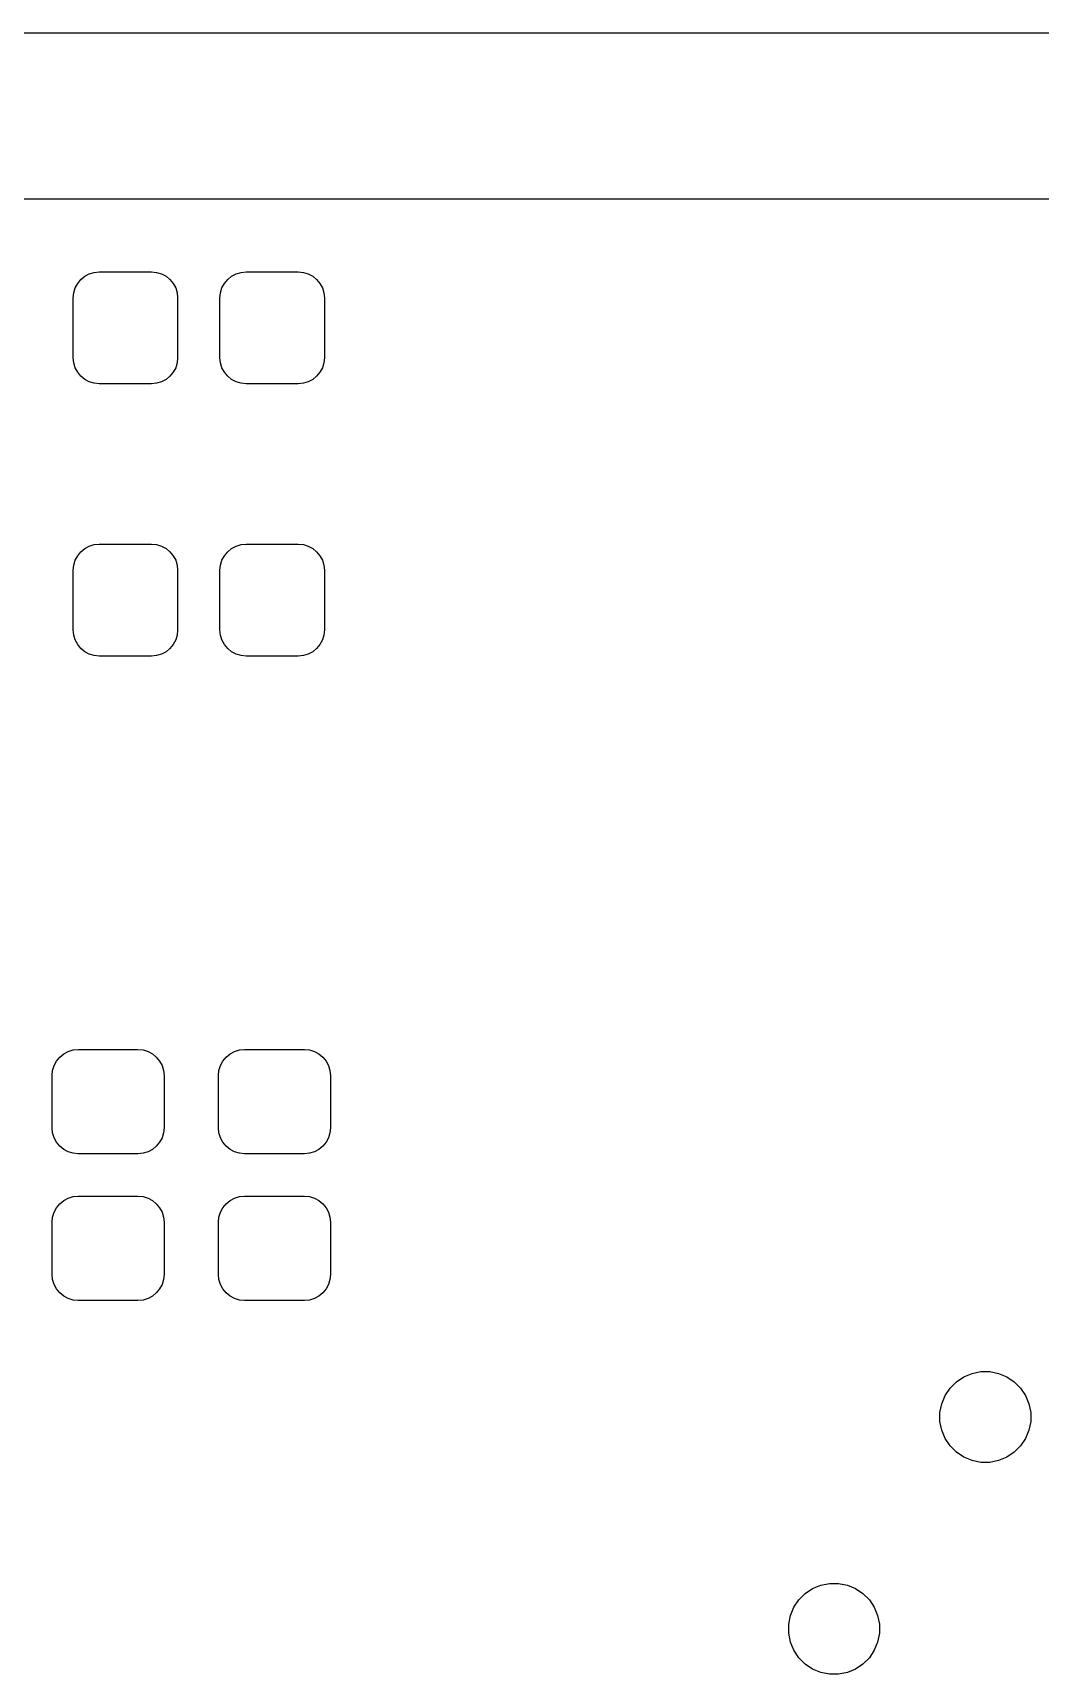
# Model space of a CAD drawing. Extents: x 112.9 to 189.1, y -124 to -78.
# Drawn here: x 160.7 to 167.36, y -92.8 to -81.95 of the extents above; entities that cross this region are included whole.
import ezdxf

# ---------------------------------------------------------------- set-up
doc = ezdxf.new("R2010")
doc.units = 0
doc.layers.add('BLACK', color=7, linetype='CONTINUOUS')

msp = doc.modelspace()

# ---------------------------------------------------------------- linework, layer by layer
at = {"layer": 'BLACK', "linetype": 'CONTINUOUS'}
for p, q in [((125.021, -81.95), (176.979, -81.95)), ((177, -83.05), (125, -83.05)), ((161.047, -83.5591), (161.076, -83.5431)), ((161.076, -83.5431), (161.109, -83.5333)), ((161.109, -83.5333), (161.142, -83.53)), ((161.142, -83.53), (161.487, -83.53)), ((161.487, -83.53), (161.521, -83.5333)), ((161.521, -83.5333), (161.554, -83.5431)), ((161.554, -83.5431), (161.583, -83.5591)), ((162.017, -83.5591), (162.046, -83.5431)), ((162.046, -83.5431), (162.079, -83.5333)), ((162.079, -83.5333), (162.112, -83.53)), ((162.112, -83.53), (162.457, -83.53)), ((162.457, -83.53), (162.491, -83.5333)), ((162.491, -83.5333), (162.524, -83.5431)), ((162.524, -83.5431), (162.553, -83.5591)), ((160.973, -83.6688), (160.983, -83.6365)), ((160.983, -83.6365), (160.999, -83.6067)), ((160.999, -83.6067), (161.021, -83.5805)), ((161.021, -83.5805), (161.047, -83.5591)), ((161.583, -83.5591), (161.609, -83.5805)), ((161.609, -83.5805), (161.631, -83.6067)), ((161.631, -83.6067), (161.647, -83.6365)), ((161.647, -83.6365), (161.657, -83.6688)), ((161.943, -83.6688), (161.953, -83.6365)), ((161.953, -83.6365), (161.969, -83.6067)), ((161.969, -83.6067), (161.991, -83.5805)), ((161.991, -83.5805), (162.017, -83.5591)), ((162.553, -83.5591), (162.579, -83.5805)), ((162.579, -83.5805), (162.601, -83.6067)), ((162.601, -83.6067), (162.617, -83.6365)), ((162.617, -83.6365), (162.627, -83.6688)), ((160.97, -83.7025), (160.973, -83.6688)), ((160.97, -84.0975), (160.97, -83.7025)), ((161.657, -83.6688), (161.66, -83.7025)), ((161.66, -83.7025), (161.66, -84.0975)), ((161.94, -83.7025), (161.943, -83.6688)), ((161.94, -84.0975), (161.94, -83.7025)), ((162.627, -83.6688), (162.63, -83.7025)), ((162.63, -83.7025), (162.63, -84.0975)), ((160.973, -84.1312), (160.97, -84.0975)), ((160.983, -84.1635), (160.973, -84.1312)), ((160.999, -84.1933), (160.983, -84.1635)), ((161.021, -84.2195), (160.999, -84.1933)), ((161.631, -84.1933), (161.609, -84.2195)), ((161.647, -84.1635), (161.631, -84.1933)), ((161.657, -84.1312), (161.647, -84.1635)), ((161.66, -84.0975), (161.657, -84.1312)), ((161.943, -84.1312), (161.94, -84.0975)), ((161.953, -84.1635), (161.943, -84.1312)), ((161.969, -84.1933), (161.953, -84.1635)), ((161.991, -84.2195), (161.969, -84.1933)), ((162.601, -84.1933), (162.579, -84.2195)), ((162.617, -84.1635), (162.601, -84.1933)), ((162.627, -84.1312), (162.617, -84.1635)), ((162.63, -84.0975), (162.627, -84.1312)), ((161.047, -84.2409), (161.021, -84.2195)), ((161.076, -84.2569), (161.047, -84.2409)), ((161.109, -84.2667), (161.076, -84.2569)), ((161.142, -84.27), (161.109, -84.2667)), ((161.487, -84.27), (161.142, -84.27)), ((161.521, -84.2667), (161.487, -84.27)), ((161.554, -84.2569), (161.521, -84.2667)), ((161.583, -84.2409), (161.554, -84.2569)), ((161.609, -84.2195), (161.583, -84.2409)), ((162.017, -84.2409), (161.991, -84.2195)), ((162.046, -84.2569), (162.017, -84.2409)), ((162.079, -84.2667), (162.046, -84.2569)), ((162.112, -84.27), (162.079, -84.2667)), ((162.457, -84.27), (162.112, -84.27)), ((162.491, -84.2667), (162.457, -84.27)), ((162.524, -84.2569), (162.491, -84.2667)), ((162.553, -84.2409), (162.524, -84.2569)), ((162.579, -84.2195), (162.553, -84.2409)), ((160.999, -85.4067), (161.021, -85.3805)), ((161.021, -85.3805), (161.047, -85.3591)), ((161.047, -85.3591), (161.076, -85.3431)), ((161.076, -85.3431), (161.109, -85.3333)), ((161.109, -85.3333), (161.142, -85.33)), ((161.142, -85.33), (161.487, -85.33)), ((161.487, -85.33), (161.521, -85.3333)), ((161.521, -85.3333), (161.554, -85.3431)), ((161.554, -85.3431), (161.583, -85.3591)), ((161.583, -85.3591), (161.609, -85.3805)), ((161.609, -85.3805), (161.631, -85.4067)), ((161.969, -85.4067), (161.991, -85.3805)), ((161.991, -85.3805), (162.017, -85.3591)), ((162.017, -85.3591), (162.046, -85.3431)), ((162.046, -85.3431), (162.079, -85.3333)), ((162.079, -85.3333), (162.112, -85.33)), ((162.112, -85.33), (162.457, -85.33)), ((162.457, -85.33), (162.491, -85.3333)), ((162.491, -85.3333), (162.524, -85.3431)), ((162.524, -85.3431), (162.553, -85.3591)), ((162.553, -85.3591), (162.579, -85.3805)), ((162.579, -85.3805), (162.601, -85.4067)), ((160.97, -85.5025), (160.973, -85.4688)), ((160.973, -85.4688), (160.983, -85.4365)), ((160.983, -85.4365), (160.999, -85.4067)), ((161.631, -85.4067), (161.647, -85.4365)), ((161.647, -85.4365), (161.657, -85.4688)), ((161.657, -85.4688), (161.66, -85.5025)), ((161.94, -85.5025), (161.943, -85.4688)), ((161.943, -85.4688), (161.953, -85.4365)), ((161.953, -85.4365), (161.969, -85.4067)), ((162.601, -85.4067), (162.617, -85.4365)), ((162.617, -85.4365), (162.627, -85.4688)), ((162.627, -85.4688), (162.63, -85.5025)), ((160.97, -85.8975), (160.97, -85.5025)), ((161.66, -85.5025), (161.66, -85.8975)), ((161.94, -85.8975), (161.94, -85.5025)), ((162.63, -85.5025), (162.63, -85.8975)), ((160.973, -85.9312), (160.97, -85.8975)), ((160.983, -85.9635), (160.973, -85.9312)), ((161.657, -85.9312), (161.647, -85.9635)), ((161.66, -85.8975), (161.657, -85.9312)), ((161.943, -85.9312), (161.94, -85.8975)), ((161.953, -85.9635), (161.943, -85.9312)), ((162.627, -85.9312), (162.617, -85.9635)), ((162.63, -85.8975), (162.627, -85.9312)), ((160.999, -85.9933), (160.983, -85.9635)), ((161.021, -86.0195), (160.999, -85.9933)), ((161.047, -86.0409), (161.021, -86.0195)), ((161.609, -86.0195), (161.583, -86.0409)), ((161.631, -85.9933), (161.609, -86.0195)), ((161.647, -85.9635), (161.631, -85.9933)), ((161.969, -85.9933), (161.953, -85.9635)), ((161.991, -86.0195), (161.969, -85.9933)), ((162.017, -86.0409), (161.991, -86.0195)), ((162.579, -86.0195), (162.553, -86.0409)), ((162.601, -85.9933), (162.579, -86.0195)), ((162.617, -85.9635), (162.601, -85.9933)), ((161.076, -86.0569), (161.047, -86.0409)), ((161.109, -86.0667), (161.076, -86.0569)), ((161.142, -86.07), (161.109, -86.0667)), ((161.487, -86.07), (161.142, -86.07)), ((161.521, -86.0667), (161.487, -86.07)), ((161.554, -86.0569), (161.521, -86.0667)), ((161.583, -86.0409), (161.554, -86.0569)), ((162.046, -86.0569), (162.017, -86.0409)), ((162.079, -86.0667), (162.046, -86.0569)), ((162.112, -86.07), (162.079, -86.0667)), ((162.457, -86.07), (162.112, -86.07)), ((162.491, -86.0667), (162.457, -86.07)), ((162.524, -86.0569), (162.491, -86.0667)), ((162.553, -86.0409), (162.524, -86.0569)), ((160.843, -88.7765), (160.859, -88.7467)), ((160.859, -88.7467), (160.881, -88.7205)), ((160.881, -88.7205), (160.907, -88.6991)), ((160.907, -88.6991), (160.936, -88.6831)), ((160.936, -88.6831), (160.969, -88.6733)), ((160.969, -88.6733), (161.002, -88.67)), ((161.002, -88.67), (161.397, -88.67)), ((161.397, -88.67), (161.431, -88.6733)), ((161.431, -88.6733), (161.464, -88.6831)), ((161.464, -88.6831), (161.493, -88.6991)), ((161.493, -88.6991), (161.519, -88.7205)), ((161.519, -88.7205), (161.541, -88.7467)), ((161.541, -88.7467), (161.557, -88.7765)), ((161.943, -88.7765), (161.959, -88.7467)), ((161.959, -88.7467), (161.981, -88.7205)), ((161.981, -88.7205), (162.007, -88.6991)), ((162.007, -88.6991), (162.036, -88.6831)), ((162.036, -88.6831), (162.069, -88.6733)), ((162.069, -88.6733), (162.102, -88.67)), ((162.102, -88.67), (162.498, -88.67)), ((162.498, -88.67), (162.531, -88.6733)), ((162.531, -88.6733), (162.564, -88.6831)), ((162.564, -88.6831), (162.593, -88.6991)), ((162.593, -88.6991), (162.619, -88.7205)), ((162.619, -88.7205), (162.641, -88.7467)), ((162.641, -88.7467), (162.657, -88.7765)), ((160.83, -88.8425), (160.833, -88.8088)), ((160.83, -89.1875), (160.83, -88.8425)), ((160.833, -88.8088), (160.843, -88.7765)), ((161.557, -88.7765), (161.567, -88.8088)), ((161.567, -88.8088), (161.57, -88.8425)), ((161.57, -88.8425), (161.57, -89.1875)), ((161.93, -88.8425), (161.933, -88.8088)), ((161.93, -89.1875), (161.93, -88.8425)), ((161.933, -88.8088), (161.943, -88.7765)), ((162.657, -88.7765), (162.667, -88.8088)), ((162.667, -88.8088), (162.67, -88.8425)), ((162.67, -88.8425), (162.67, -89.1875)), ((160.833, -89.2212), (160.83, -89.1875)), ((160.843, -89.2535), (160.833, -89.2212)), ((160.859, -89.2833), (160.843, -89.2535)), ((160.881, -89.3095), (160.859, -89.2833)), ((161.541, -89.2833), (161.519, -89.3095)), ((161.557, -89.2535), (161.541, -89.2833)), ((161.567, -89.2212), (161.557, -89.2535)), ((161.57, -89.1875), (161.567, -89.2212)), ((161.933, -89.2212), (161.93, -89.1875)), ((161.943, -89.2535), (161.933, -89.2212)), ((161.959, -89.2833), (161.943, -89.2535)), ((161.981, -89.3095), (161.959, -89.2833)), ((162.641, -89.2833), (162.619, -89.3095)), ((162.657, -89.2535), (162.641, -89.2833)), ((162.667, -89.2212), (162.657, -89.2535)), ((162.67, -89.1875), (162.667, -89.2212)), ((160.907, -89.3309), (160.881, -89.3095)), ((160.936, -89.3469), (160.907, -89.3309)), ((160.969, -89.3567), (160.936, -89.3469)), ((161.002, -89.36), (160.969, -89.3567)), ((161.397, -89.36), (161.002, -89.36)), ((161.431, -89.3567), (161.397, -89.36)), ((161.464, -89.3469), (161.431, -89.3567)), ((161.493, -89.3309), (161.464, -89.3469)), ((161.519, -89.3095), (161.493, -89.3309)), ((162.007, -89.3309), (161.981, -89.3095)), ((162.036, -89.3469), (162.007, -89.3309)), ((162.069, -89.3567), (162.036, -89.3469)), ((162.102, -89.36), (162.069, -89.3567)), ((162.498, -89.36), (162.102, -89.36)), ((162.531, -89.3567), (162.498, -89.36)), ((162.564, -89.3469), (162.531, -89.3567)), ((162.593, -89.3309), (162.564, -89.3469)), ((162.619, -89.3095), (162.593, -89.3309)), ((160.843, -89.7465), (160.859, -89.7167)), ((160.859, -89.7167), (160.881, -89.6905)), ((160.881, -89.6905), (160.907, -89.6691)), ((160.907, -89.6691), (160.936, -89.6531)), ((160.936, -89.6531), (160.969, -89.6433)), ((160.969, -89.6433), (161.002, -89.64)), ((161.002, -89.64), (161.397, -89.64)), ((161.397, -89.64), (161.431, -89.6433)), ((161.431, -89.6433), (161.464, -89.6531)), ((161.464, -89.6531), (161.493, -89.6691)), ((161.493, -89.6691), (161.519, -89.6905)), ((161.519, -89.6905), (161.541, -89.7167)), ((161.541, -89.7167), (161.557, -89.7465)), ((161.943, -89.7465), (161.959, -89.7167)), ((161.959, -89.7167), (161.981, -89.6905)), ((161.981, -89.6905), (162.007, -89.6691)), ((162.007, -89.6691), (162.036, -89.6531)), ((162.036, -89.6531), (162.069, -89.6433)), ((162.069, -89.6433), (162.102, -89.64)), ((162.102, -89.64), (162.498, -89.64)), ((162.498, -89.64), (162.531, -89.6433)), ((162.531, -89.6433), (162.564, -89.6531)), ((162.564, -89.6531), (162.593, -89.6691)), ((162.593, -89.6691), (162.619, -89.6905)), ((162.619, -89.6905), (162.641, -89.7167)), ((162.641, -89.7167), (162.657, -89.7465)), ((160.83, -89.8125), (160.833, -89.7788)), ((160.83, -90.1575), (160.83, -89.8125)), ((160.833, -89.7788), (160.843, -89.7465)), ((161.557, -89.7465), (161.567, -89.7788)), ((161.567, -89.7788), (161.57, -89.8125)), ((161.57, -89.8125), (161.57, -90.1575)), ((161.93, -89.8125), (161.933, -89.7788)), ((161.93, -90.1575), (161.93, -89.8125)), ((161.933, -89.7788), (161.943, -89.7465)), ((162.657, -89.7465), (162.667, -89.7788)), ((162.667, -89.7788), (162.67, -89.8125)), ((162.67, -89.8125), (162.67, -90.1575)), ((160.833, -90.1912), (160.83, -90.1575)), ((161.57, -90.1575), (161.567, -90.1912)), ((161.933, -90.1912), (161.93, -90.1575)), ((162.67, -90.1575), (162.667, -90.1912)), ((160.843, -90.2235), (160.833, -90.1912)), ((160.859, -90.2533), (160.843, -90.2235)), ((160.881, -90.2795), (160.859, -90.2533)), ((161.541, -90.2533), (161.519, -90.2795)), ((161.557, -90.2235), (161.541, -90.2533)), ((161.567, -90.1912), (161.557, -90.2235)), ((161.943, -90.2235), (161.933, -90.1912)), ((161.959, -90.2533), (161.943, -90.2235)), ((161.981, -90.2795), (161.959, -90.2533)), ((162.641, -90.2533), (162.619, -90.2795)), ((162.657, -90.2235), (162.641, -90.2533)), ((162.667, -90.1912), (162.657, -90.2235)), ((160.907, -90.3009), (160.881, -90.2795)), ((160.936, -90.3169), (160.907, -90.3009)), ((160.969, -90.3267), (160.936, -90.3169)), ((161.002, -90.33), (160.969, -90.3267)), ((161.397, -90.33), (161.002, -90.33)), ((161.431, -90.3267), (161.397, -90.33)), ((161.464, -90.3169), (161.431, -90.3267)), ((161.493, -90.3009), (161.464, -90.3169)), ((161.519, -90.2795), (161.493, -90.3009)), ((162.007, -90.3009), (161.981, -90.2795)), ((162.036, -90.3169), (162.007, -90.3009)), ((162.069, -90.3267), (162.036, -90.3169)), ((162.102, -90.33), (162.069, -90.3267)), ((162.498, -90.33), (162.102, -90.33)), ((162.531, -90.3267), (162.498, -90.33)), ((162.564, -90.3169), (162.531, -90.3267)), ((162.593, -90.3009), (162.564, -90.3169)), ((162.619, -90.2795), (162.593, -90.3009)), ((166.858, -90.8341), (166.912, -90.8115)), ((166.912, -90.8115), (166.97, -90.8)), ((166.97, -90.8), (167.03, -90.8)), ((167.03, -90.8), (167.088, -90.8115)), ((167.088, -90.8115), (167.142, -90.8341)), ((166.734, -90.9579), (166.767, -90.9088)), ((166.767, -90.9088), (166.809, -90.867)), ((166.809, -90.867), (166.858, -90.8341)), ((167.142, -90.8341), (167.191, -90.867)), ((167.191, -90.867), (167.233, -90.9088)), ((167.233, -90.9088), (167.266, -90.9579)), ((166.7, -91.0705), (166.712, -91.0125)), ((166.712, -91.0125), (166.734, -90.9579)), ((167.266, -90.9579), (167.288, -91.0125)), ((167.288, -91.0125), (167.3, -91.0705)), ((166.7, -91.1295), (166.7, -91.0705)), ((166.712, -91.1875), (166.7, -91.1295)), ((167.3, -91.1295), (167.288, -91.1875)), ((167.3, -91.0705), (167.3, -91.1295)), ((166.734, -91.2421), (166.712, -91.1875)), ((166.767, -91.2912), (166.734, -91.2421)), ((167.266, -91.2421), (167.233, -91.2912)), ((167.288, -91.1875), (167.266, -91.2421)), ((166.809, -91.333), (166.767, -91.2912)), ((166.858, -91.3659), (166.809, -91.333)), ((167.191, -91.333), (167.142, -91.3659)), ((167.233, -91.2912), (167.191, -91.333)), ((166.912, -91.3885), (166.858, -91.3659)), ((166.97, -91.4), (166.912, -91.3885)), ((167.03, -91.4), (166.97, -91.4)), ((167.088, -91.3885), (167.03, -91.4)), ((167.142, -91.3659), (167.088, -91.3885)), ((165.858, -92.2341), (165.912, -92.2115)), ((165.912, -92.2115), (165.97, -92.2)), ((165.97, -92.2), (166.03, -92.2)), ((166.03, -92.2), (166.088, -92.2115)), ((166.088, -92.2115), (166.142, -92.2341)), ((165.734, -92.3579), (165.767, -92.3088)), ((165.767, -92.3088), (165.809, -92.267)), ((165.809, -92.267), (165.858, -92.2341)), ((166.142, -92.2341), (166.191, -92.267)), ((166.191, -92.267), (166.233, -92.3088)), ((166.233, -92.3088), (166.266, -92.3579)), ((165.7, -92.4705), (165.712, -92.4125)), ((165.712, -92.4125), (165.734, -92.3579)), ((166.266, -92.3579), (166.288, -92.4125)), ((166.288, -92.4125), (166.3, -92.4705)), ((165.7, -92.5295), (165.7, -92.4705)), ((165.712, -92.5875), (165.7, -92.5295)), ((166.3, -92.5295), (166.288, -92.5875)), ((166.3, -92.4705), (166.3, -92.5295)), ((165.734, -92.6421), (165.712, -92.5875)), ((165.767, -92.6912), (165.734, -92.6421)), ((166.266, -92.6421), (166.233, -92.6912)), ((166.288, -92.5875), (166.266, -92.6421)), ((165.809, -92.733), (165.767, -92.6912)), ((165.858, -92.7659), (165.809, -92.733)), ((165.912, -92.7885), (165.858, -92.7659)), ((166.142, -92.7659), (166.088, -92.7885)), ((166.191, -92.733), (166.142, -92.7659)), ((166.233, -92.6912), (166.191, -92.733)), ((165.97, -92.8), (165.912, -92.7885)), ((166.03, -92.8), (165.97, -92.8)), ((166.088, -92.7885), (166.03, -92.8))]:
    msp.add_line(p, q, dxfattribs=at)

doc.saveas('drawing.dxf')
